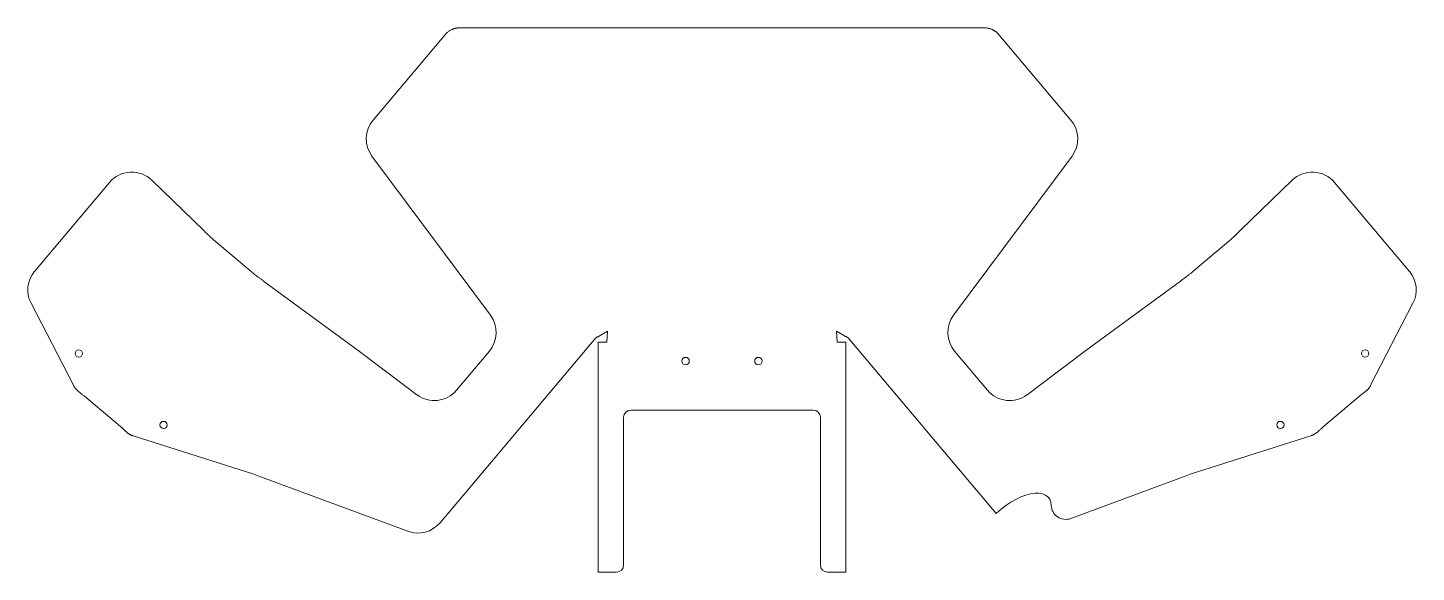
# Model space of a CAD drawing. Header units: inches. Extents: x -12 to 12, y -4 to 5.4.
import ezdxf

# ---------------------------------------------------------------- set-up
doc = ezdxf.new("R2010")
doc.units = ezdxf.units.IN
doc.header["$MEASUREMENT"] = 0

msp = doc.modelspace()

# ---------------------------------------------------------------- linework, layer by layer
at = {"color": 7, "linetype": 'Continuous', "lineweight": 15}
for p, q in [((-4.767, 5.302), (-6.03, 3.805)), ((-4.556, 5.4), (4.556, 5.4)), ((6.03, 3.805), (4.767, 5.302)), ((-4.001, 0.437), (-6.048, 3.184)), ((6.048, 3.184), (4.001, 0.437)), ((-11.877, 1.195), (-10.583, 2.73)), ((-9.854, 2.767), (-8.953, 1.899)), ((9.854, 2.767), (8.953, 1.899)), ((11.877, 1.195), (10.583, 2.73)), ((-8.756, 1.714), (-8.135, 1.19)), ((8.135, 1.19), (8.756, 1.714)), ((-7.92, 1.027), (-6.287, -0.173)), ((6.287, -0.173), (7.92, 1.027)), ((-11.207, -0.772), (-11.939, 0.643)), ((11.207, -0.772), (11.939, 0.643)), ((-4.872, -3.146), (-2.18, 0.045)), ((-2.133, 0.07), (-1.978, 0.16)), ((-1.978, 0.16), (-1.99, -0.03)), ((1.978, 0.16), (2.117, 0.079)), ((1.99, -0.03), (1.978, 0.16)), ((2.18, 0.045), (4.737, -2.987)), ((-6.219, -0.226), (-6.287, -0.173)), ((-6.219, -0.226), (-5.27, -0.936)), ((-4.588, -0.858), (-4.019, -0.184)), ((-2.14, -4), (-2.14, -0.03)), ((-2.14, -0.03), (-1.99, -0.03)), ((2.14, -0.03), (1.99, -0.03)), ((2.14, -0.03), (2.14, -4)), ((4.019, -0.184), (4.588, -0.858)), ((5.27, -0.936), (6.219, -0.226)), ((6.287, -0.173), (6.219, -0.226)), ((-10.392, -1.485), (-11.013, -0.961)), ((11.013, -0.961), (10.392, -1.485)), ((-1.7, -1.325), (-1.7, -3.875)), ((1.575, -1.2), (-1.575, -1.2)), ((1.7, -3.875), (1.7, -1.325)), ((-8.088, -2.308), (-10.173, -1.644)), ((10.173, -1.644), (8.088, -2.308)), ((-8.088, -2.308), (-8.005, -2.344)), ((-5.427, -3.293), (-8.005, -2.344)), ((8.005, -2.344), (6.026, -3.073)), ((8.005, -2.344), (8.088, -2.308)), ((4.742, -2.983), (4.737, -2.987)), ((-1.825, -4), (-2.14, -4)), ((2.14, -4), (1.825, -4))]:
    msp.add_line(p, q, dxfattribs=at)
at = {"color": 7, "linetype": 'Continuous', "lineweight": 15, "flags": 128}
msp.add_lwpolyline([(5.69, -2.846), (5.682, -2.789), (5.662, -2.74), (5.631, -2.699), (5.589, -2.668), (5.537, -2.647), (5.476, -2.637), (5.407, -2.637), (5.332, -2.648), (5.251, -2.669), (5.166, -2.701), (5.079, -2.742), (4.992, -2.791), (4.905, -2.849), (4.822, -2.913), (4.742, -2.983)], dxfattribs=at)
at = {"color": 7, "linetype": 'Continuous', "lineweight": 15}
for centre, radius in [((-11.112, -0.224), 0.0625), ((11.112, -0.224), 0.0625), ((-0.63, -0.355), 0.065), ((0.63, -0.355), 0.065), ((-9.648, -1.458), 0.0625), ((9.648, -1.458), 0.0625)]:
    msp.add_circle(centre, radius, dxfattribs=at)
for centre, radius, start, end in [((-5.647, 3.483), 0.5, 139.8528, 216.7012), ((5.647, 3.483), 0.5, 323.2988, 40.1472), ((-10.201, 2.408), 0.5, 46.0387, 139.8528), ((10.201, 2.408), 0.5, 40.1472, 133.9613), ((-11.495, 0.873), 0.5, 139.8528, 207.3528), ((11.495, 0.873), 0.5, 332.6472, 40.1472), ((-4.402, 0.138), 0.5, 319.8528, 36.7012), ((4.402, 0.138), 0.5, 143.2988, 220.1472), ((-4.97, -0.536), 0.5, 233.1959, 319.8528), ((4.97, -0.536), 0.5, 220.1472, 306.8041), ((-1.575, -1.325), 0.125, 90, 180), ((1.575, -1.325), 0.125, 0, 90), ((5.939, -2.838), 0.25, 181.8469, 290.1993), ((-5.254, -2.824), 0.5, 249.8007, 319.8528), ((-1.825, -3.875), 0.125, 270, 0), ((1.825, -3.875), 0.125, 180, 270)]:
    msp.add_arc(centre, radius, start, end, dxfattribs=at)
for points, knots in [([(-4.556, 5.4), (-4.561, 5.399), (-4.573, 5.398), (-4.589, 5.395), (-4.605, 5.391), (-4.619, 5.388), (-4.633, 5.384), (-4.646, 5.379), (-4.658, 5.375), (-4.673, 5.369), (-4.69, 5.36), (-4.71, 5.348), (-4.729, 5.335), (-4.748, 5.319), (-4.76, 5.308), (-4.767, 5.302)], [0, 0, 0, 0, 0.0739091, 0.144428, 0.2116081, 0.275509, 0.3361996, 0.3937607, 0.4482868, 0.4998891, 0.5935062, 0.689887, 0.7894918, 0.8927379, 1, 1, 1, 1]), ([(4.767, 5.302), (4.762, 5.306), (4.754, 5.314), (4.741, 5.324), (4.729, 5.334), (4.716, 5.343), (4.704, 5.351), (4.693, 5.358), (4.681, 5.364), (4.667, 5.371), (4.649, 5.379), (4.628, 5.386), (4.605, 5.392), (4.581, 5.397), (4.564, 5.399), (4.556, 5.4)], [0, 0, 0, 0, 0.073198, 0.143194, 0.210044, 0.273818, 0.334591, 0.392454, 0.447511, 0.499881, 0.592114, 0.687846, 0.787497, 0.891439, 1, 1, 1, 1]), ([(-8.756, 1.714), (-8.763, 1.719), (-8.775, 1.73), (-8.795, 1.747), (-8.815, 1.766), (-8.836, 1.785), (-8.858, 1.806), (-8.88, 1.827), (-8.904, 1.85), (-8.928, 1.874), (-8.945, 1.891), (-8.953, 1.899)], [0, 0, 0, 0, 0.090051, 0.185345, 0.285892, 0.391704, 0.502789, 0.619155, 0.740808, 0.867755, 1, 1, 1, 1]), ([(8.953, 1.899), (8.941, 1.887), (8.916, 1.862), (8.88, 1.827), (8.847, 1.795), (8.815, 1.766), (8.785, 1.739), (8.766, 1.722), (8.756, 1.714)], [0, 0, 0, 0, 0.197628, 0.382841, 0.555658, 0.716103, 0.864204, 1, 1, 1, 1]), ([(-7.92, 1.027), (-7.934, 1.038), (-7.962, 1.058), (-8.003, 1.087), (-8.04, 1.115), (-8.075, 1.141), (-8.106, 1.166), (-8.126, 1.182), (-8.135, 1.19)], [0, 0, 0, 0, 0.197628, 0.382841, 0.555658, 0.716103, 0.864204, 1, 1, 1, 1]), ([(8.135, 1.19), (8.129, 1.185), (8.116, 1.174), (8.096, 1.158), (8.075, 1.141), (8.052, 1.124), (8.028, 1.106), (8.003, 1.087), (7.976, 1.068), (7.948, 1.048), (7.929, 1.034), (7.92, 1.027)], [0, 0, 0, 0, 0.090051, 0.185345, 0.285892, 0.391704, 0.502789, 0.619155, 0.740808, 0.867755, 1, 1, 1, 1]), ([(-2.18, 0.045), (-2.179, 0.046), (-2.175, 0.049), (-2.17, 0.053), (-2.164, 0.056), (-2.158, 0.06), (-2.152, 0.063), (-2.146, 0.066), (-2.139, 0.068), (-2.135, 0.069), (-2.133, 0.07)], [0, 0, 0, 0, 0.121042, 0.242486, 0.364707, 0.488075, 0.612949, 0.739677, 0.868589, 1, 1, 1, 1]), ([(2.117, 0.079), (2.12, 0.078), (2.126, 0.076), (2.135, 0.072), (2.143, 0.069), (2.151, 0.065), (2.159, 0.06), (2.167, 0.055), (2.174, 0.05), (2.178, 0.047), (2.18, 0.045)], [0, 0, 0, 0, 0.132294, 0.261842, 0.388954, 0.513957, 0.637198, 0.759035, 0.879842, 1, 1, 1, 1]), ([(-11.207, -0.772), (-11.206, -0.775), (-11.203, -0.78), (-11.199, -0.787), (-11.195, -0.795), (-11.19, -0.802), (-11.185, -0.81), (-11.18, -0.817), (-11.174, -0.825), (-11.167, -0.832), (-11.161, -0.84), (-11.153, -0.847), (-11.146, -0.855), (-11.138, -0.862), (-11.13, -0.87), (-11.118, -0.88), (-11.103, -0.892), (-11.086, -0.906), (-11.068, -0.92), (-11.05, -0.934), (-11.032, -0.948), (-11.019, -0.957), (-11.013, -0.961)], [0, 0, 0, 0, 0.030179, 0.061029, 0.092602, 0.124949, 0.158116, 0.192146, 0.227079, 0.262951, 0.299797, 0.337648, 0.376533, 0.416479, 0.457511, 0.499651, 0.583061, 0.666449, 0.749825, 0.833202, 0.91659, 1, 1, 1, 1]), ([(11.013, -0.961), (11.02, -0.956), (11.034, -0.944), (11.056, -0.927), (11.077, -0.91), (11.099, -0.893), (11.117, -0.88), (11.132, -0.869), (11.142, -0.86), (11.152, -0.851), (11.161, -0.842), (11.169, -0.833), (11.177, -0.824), (11.184, -0.814), (11.191, -0.804), (11.197, -0.794), (11.202, -0.783), (11.205, -0.776), (11.207, -0.772)], [0, 0, 0, 0, 0.099883, 0.19975, 0.299613, 0.39948, 0.499363, 0.549246, 0.59796, 0.645593, 0.692236, 0.737989, 0.782955, 0.827245, 0.870973, 0.914259, 0.957226, 1, 1, 1, 1]), ([(-10.392, -1.485), (-10.385, -1.491), (-10.371, -1.503), (-10.351, -1.521), (-10.331, -1.54), (-10.311, -1.558), (-10.294, -1.574), (-10.281, -1.586), (-10.271, -1.595), (-10.26, -1.603), (-10.25, -1.61), (-10.239, -1.617), (-10.229, -1.623), (-10.218, -1.629), (-10.207, -1.634), (-10.196, -1.638), (-10.184, -1.642), (-10.177, -1.643), (-10.173, -1.644)], [0, 0, 0, 0, 0.099883, 0.19975, 0.299613, 0.39948, 0.499363, 0.549246, 0.59796, 0.645593, 0.692236, 0.737989, 0.782955, 0.827245, 0.870973, 0.914259, 0.957226, 1, 1, 1, 1]), ([(10.173, -1.644), (10.176, -1.644), (10.181, -1.642), (10.189, -1.639), (10.197, -1.636), (10.205, -1.633), (10.214, -1.629), (10.222, -1.625), (10.23, -1.62), (10.239, -1.615), (10.247, -1.61), (10.256, -1.604), (10.264, -1.598), (10.273, -1.591), (10.282, -1.585), (10.294, -1.575), (10.308, -1.562), (10.325, -1.547), (10.342, -1.532), (10.359, -1.517), (10.376, -1.501), (10.387, -1.49), (10.392, -1.485)], [0, 0, 0, 0, 0.0301794, 0.061029, 0.0926023, 0.1249492, 0.158116, 0.1921458, 0.2270785, 0.2629509, 0.2997969, 0.3376481, 0.3765334, 0.4164794, 0.4575109, 0.4996505, 0.583061, 0.6664488, 0.7498253, 0.8332018, 0.9165896, 1, 1, 1, 1])]:
    msp.add_open_spline(points, degree=3, knots=knots, dxfattribs=at)

doc.saveas('drawing.dxf')
